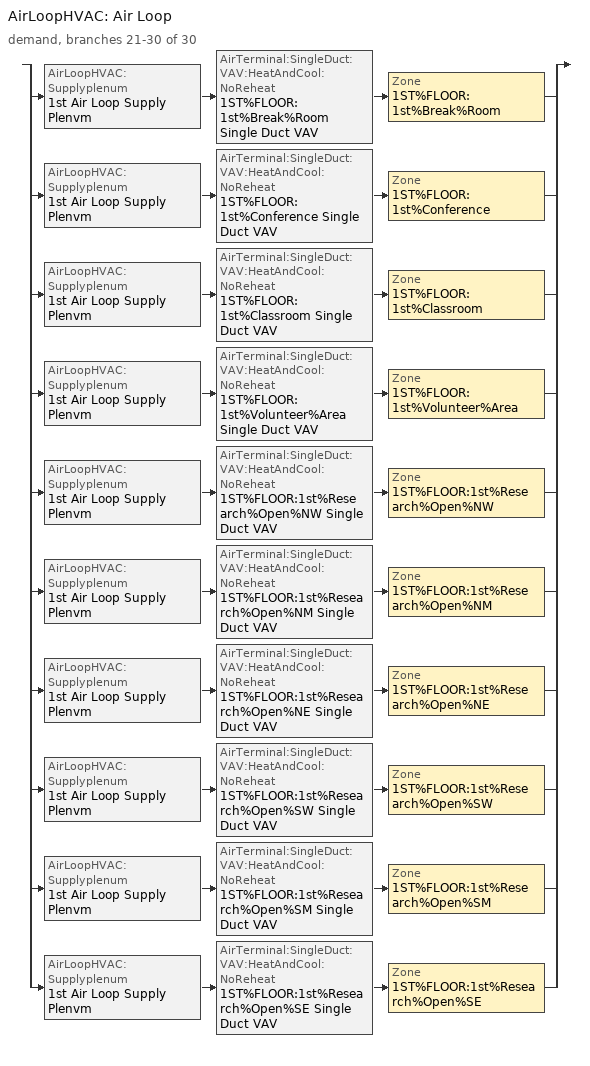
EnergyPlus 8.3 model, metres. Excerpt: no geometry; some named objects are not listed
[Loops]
AirLoopHVAC 'Air Loop'
 demand, branches 21-30 of 30: split
  | AirLoopHVAC:Supplyplenum '1st Air Loop Supply Plenvm' > AirTerminal:SingleDuct:VAV:HeatAndCool:NoReheat '1ST%FLOOR:1st%Break%Room Single Duct VAV' > Zone '1ST%FLOOR:1st%Break%Room'
  | AirLoopHVAC:Supplyplenum '1st Air Loop Supply Plenvm' > AirTerminal:SingleDuct:VAV:HeatAndCool:NoReheat '1ST%FLOOR:1st%Conference Single Duct VAV' > Zone '1ST%FLOOR:1st%Conference'
  | AirLoopHVAC:Supplyplenum '1st Air Loop Supply Plenvm' > AirTerminal:SingleDuct:VAV:HeatAndCool:NoReheat '1ST%FLOOR:1st%Classroom Single Duct VAV' > Zone '1ST%FLOOR:1st%Classroom'
  | AirLoopHVAC:Supplyplenum '1st Air Loop Supply Plenvm' > AirTerminal:SingleDuct:VAV:HeatAndCool:NoReheat '1ST%FLOOR:1st%Volunteer%Area Single Duct VAV' > Zone '1ST%FLOOR:1st%Volunteer%Area'
  | AirLoopHVAC:Supplyplenum '1st Air Loop Supply Plenvm' > AirTerminal:SingleDuct:VAV:HeatAndCool:NoReheat '1ST%FLOOR:1st%Research%Open%NW Single Duct VAV' > Zone '1ST%FLOOR:1st%Research%Open%NW'
  | AirLoopHVAC:Supplyplenum '1st Air Loop Supply Plenvm' > AirTerminal:SingleDuct:VAV:HeatAndCool:NoReheat '1ST%FLOOR:1st%Research%Open%NM Single Duct VAV' > Zone '1ST%FLOOR:1st%Research%Open%NM'
  | AirLoopHVAC:Supplyplenum '1st Air Loop Supply Plenvm' > AirTerminal:SingleDuct:VAV:HeatAndCool:NoReheat '1ST%FLOOR:1st%Research%Open%NE Single Duct VAV' > Zone '1ST%FLOOR:1st%Research%Open%NE'
  | AirLoopHVAC:Supplyplenum '1st Air Loop Supply Plenvm' > AirTerminal:SingleDuct:VAV:HeatAndCool:NoReheat '1ST%FLOOR:1st%Research%Open%SW Single Duct VAV' > Zone '1ST%FLOOR:1st%Research%Open%SW'
  | AirLoopHVAC:Supplyplenum '1st Air Loop Supply Plenvm' > AirTerminal:SingleDuct:VAV:HeatAndCool:NoReheat '1ST%FLOOR:1st%Research%Open%SM Single Duct VAV' > Zone '1ST%FLOOR:1st%Research%Open%SM'
  | AirLoopHVAC:Supplyplenum '1st Air Loop Supply Plenvm' > AirTerminal:SingleDuct:VAV:HeatAndCool:NoReheat '1ST%FLOOR:1st%Research%Open%SE Single Duct VAV' > Zone '1ST%FLOOR:1st%Research%Open%SE'
[WindowProperty:FrameAndDivider]
2: Frame Width {m}=0.0635; Frame Outside Projection {m}=0; Frame Inside Projection {m}=0; Frame Conductance {W/m2-K}=9.5; Ratio of Frame-Edge Glass Conductance to Center-Of-Glass Conductance=1; Frame Solar Absorptance=0.5; Frame Visible Absorptance=0.5; Frame Thermal Hemispherical Emissivity=0.9; Divider Type=DividedLite; Divider Width {m}=0; Number of Horizontal Dividers=0; Number of Vertical Dividers=0; Divider Outside Projection {m}=0; Divider Inside Projection {m}=0; Divider Conductance {W/m2-K}=0; Ratio of Divider-Edge Glass Conductance to Center-Of-Glass Conductance=1; Divider Solar Absorptance=0; Divider Visible Absorptance=0; Divider Thermal Hemispherical Emissivity=0.9; Outside Reveal Solar Absorptance=0.5; Inside Sill Depth {m}=0; Inside Sill Solar Absorptance=0.5; Inside Reveal Depth {m}=0; Inside Reveal Solar Absorptance=0.5
[WindowMaterial:Glazing]
2: Optical Data Type=SpectralAverage; Thickness {m}=0.003; Solar Transmittance at Normal Incidence=0.837; Front Side Solar Reflectance at Normal Incidence=0.075; Back Side Solar Reflectance at Normal Incidence=0.075; Visible Transmittance at Normal Incidence=0.898; Front Side Visible Reflectance at Normal Incidence=0.081; Back Side Visible Reflectance at Normal Incidence=0.081; Infrared Transmittance at Normal Incidence=0; Front Side Infrared Hemispherical Emissivity=0.84; Back Side Infrared Hemispherical Emissivity=0.84; Conductivity {W/m-K}=0.9; Dirt Correction Factor for Solar and Visible Transmittance=1
[AirLoopHVAC:Supplyplenum]
1st Air Loop Supply Plenvm: Zone=1st%Plenvm:1st%Plenvm
[ZoneControl:Thermostat] Control Type Schedule=HVACTemplate-Always 4
Name | Zone or ZoneList | Control 1
1ST%FLOOR:1st%Conference Thermostat | 1ST%FLOOR:1st%Conference | 1ST%FLOOR:1st%Conference Thermostat Dual SP Control
1ST%FLOOR:1st%Research%Open%NE Thermostat | 1ST%FLOOR:1st%Research%Open%NE | 1ST%FLOOR:1st%Research%Open%NE Thermostat Dual SP Control
1ST%FLOOR:1st%Classroom Thermostat | 1ST%FLOOR:1st%Classroom | 1ST%FLOOR:1st%Classroom Thermostat Dual SP Control
1ST%FLOOR:1st%Research%Open%NW Thermostat | 1ST%FLOOR:1st%Research%Open%NW | 1ST%FLOOR:1st%Research%Open%NW Thermostat Dual SP Control
1ST%FLOOR:1st%Research%Open%NM Thermostat | 1ST%FLOOR:1st%Research%Open%NM | 1ST%FLOOR:1st%Research%Open%NM Thermostat Dual SP Control
1ST%FLOOR:1st%Break%Room Thermostat | 1ST%FLOOR:1st%Break%Room | 1ST%FLOOR:1st%Break%Room Thermostat Dual SP Control
1ST%FLOOR:1st%Volunteer%Area Thermostat | 1ST%FLOOR:1st%Volunteer%Area | 1ST%FLOOR:1st%Volunteer%Area Thermostat Dual SP Control
1ST%FLOOR:1st%Research%Open%SW Thermostat | 1ST%FLOOR:1st%Research%Open%SW | 1ST%FLOOR:1st%Research%Open%SW Thermostat Dual SP Control
1ST%FLOOR:1st%Research%Open%SM Thermostat | 1ST%FLOOR:1st%Research%Open%SM | 1ST%FLOOR:1st%Research%Open%SM Thermostat Dual SP Control
1ST%FLOOR:1st%Research%Open%SE Thermostat | 1ST%FLOOR:1st%Research%Open%SE | 1ST%FLOOR:1st%Research%Open%SE Thermostat Dual SP Control
[Sizing:Zone] Zone Cooling Design Supply Air Temperature Input Method=SupplyAirTemperature; Zone Cooling Design Supply Air Temperature {C}=14; Zone Heating Design Supply Air Temperature Input Method=SupplyAirTemperature; Zone Heating Design Supply Air Temperature {C}=40; Zone Heating Design Supply Air Humidity Ratio {kgWater/kgDryAir}=0.008; Design Specification Outdoor Air Object=OAReq; Cooling Design Air Flow Method=DesignDay; Cooling Design Air Flow Rate {m3/s}=0; Cooling Minimum Air Flow per Zone Floor Area {m3/s-m2}=0.000762; Cooling Minimum Air Flow {m3/s}=0; Cooling Minimum Air Flow Fraction=0; Heating Design Air Flow Method=DesignDay; Heating Design Air Flow Rate {m3/s}=0; Heating Maximum Air Flow per Zone Floor Area {m3/s-m2}=0.002032; Heating Maximum Air Flow {m3/s}=0.141576; Heating Maximum Air Flow Fraction=1
Name | Zone Cooling Design Supply Air Humidity Ratio {kgWater/kgDryAir} | Design Specification Zone Air Distribution Object
1ST%FLOOR:1st%Conference | 0.0085 | SZ DZAD 1ST%FLOOR:1st%Conference
1ST%FLOOR:1st%Classroom | 0.0085 | SZ DZAD 1ST%FLOOR:1st%Classroom
1ST%FLOOR:1st%Break%Room | 0.008 | SZ DZAD 1ST%FLOOR:1st%Break%Room
1ST%FLOOR:1st%Volunteer%Area | 0.008 | SZ DZAD 1ST%FLOOR:1st%Volunteer%Area
1ST%FLOOR:1st%Research%Open%NE | 0.008 | SZ DZAD 1ST%FLOOR:1st%Research%Open%NE
1ST%FLOOR:1st%Research%Open%NW | 0.008 | SZ DZAD 1ST%FLOOR:1st%Research%Open%NW
1ST%FLOOR:1st%Research%Open%NM | 0.008 | SZ DZAD 1ST%FLOOR:1st%Research%Open%NM
1ST%FLOOR:1st%Research%Open%SW | 0.008 | SZ DZAD 1ST%FLOOR:1st%Research%Open%SW
1ST%FLOOR:1st%Research%Open%SM | 0.008 | SZ DZAD 1ST%FLOOR:1st%Research%Open%SM
1ST%FLOOR:1st%Research%Open%SE | 0.008 | SZ DZAD 1ST%FLOOR:1st%Research%Open%SE
[DesignSpecification:ZoneAirDistribution] Zone Air Distribution Effectiveness in Cooling Mode=1; Zone Air Distribution Effectiveness in Heating Mode=1
SZ DZAD 1ST%FLOOR:1st%Conference; SZ DZAD 1ST%FLOOR:1st%Classroom; SZ DZAD 1ST%FLOOR:1st%Break%Room; SZ DZAD 1ST%FLOOR:1st%Volunteer%Area; SZ DZAD 1ST%FLOOR:1st%Research%Open%NE; SZ DZAD 1ST%FLOOR:1st%Research%Open%NW; SZ DZAD 1ST%FLOOR:1st%Research%Open%NM; SZ DZAD 1ST%FLOOR:1st%Research%Open%SW; SZ DZAD 1ST%FLOOR:1st%Research%Open%SM; SZ DZAD 1ST%FLOOR:1st%Research%Open%SE
[Zone equipment]
1ST%FLOOR:1st%Break%Room: 1ST%FLOOR:1st%Break%Room Single Duct VAV
1ST%FLOOR:1st%Conference: 1ST%FLOOR:1st%Conference Single Duct VAV
1ST%FLOOR:1st%Classroom: 1ST%FLOOR:1st%Classroom Single Duct VAV
1ST%FLOOR:1st%Volunteer%Area: 1ST%FLOOR:1st%Volunteer%Area Single Duct VAV
1ST%FLOOR:1st%Research%Open%SE: 1ST%FLOOR:1st%Research%Open%SE Single Duct VAV
1ST%FLOOR:1st%Research%Open%SM: 1ST%FLOOR:1st%Research%Open%SM Single Duct VAV
1ST%FLOOR:1st%Research%Open%SW: 1ST%FLOOR:1st%Research%Open%SW Single Duct VAV
1ST%FLOOR:1st%Research%Open%NE: 1ST%FLOOR:1st%Research%Open%NE Single Duct VAV
1ST%FLOOR:1st%Research%Open%NM: 1ST%FLOOR:1st%Research%Open%NM Single Duct VAV
1ST%FLOOR:1st%Research%Open%NW: 1ST%FLOOR:1st%Research%Open%NW Single Duct VAV
[DesignSpecification:OutdoorAir]
OAReq: Outdoor Air Method=AirChanges/Hour; Outdoor Air Flow Air Changes per Hour=3; Outdoor Air Flow Rate Fraction Schedule=OAFrac Schedule
[ThermostatSetpoint:DualSetpoint]
Name | Heating Setpoint Temperature Schedule | Cooling Setpoint Temperature Schedule
1ST%FLOOR:1st%Conference Thermostat Dual SP Control | ZoneHeatingSetpoint_1stFloor1stCof | ZoneCoolingSetpoint_1stFloor1stCof
1ST%FLOOR:1st%Research%Open%NE Thermostat Dual SP Control | ZoneHeatingSetpoint_1stFloor1stOpenNE | ZoneCoolingSetpoint_1stFloor1stOpenNE
1ST%FLOOR:1st%Classroom Thermostat Dual SP Control | ZoneHeatingSetpoint_1stFloor1stCls | ZoneCoolingSetpoint_1stFloor1stCls
1ST%FLOOR:1st%Research%Open%NW Thermostat Dual SP Control; 1ST%FLOOR:1st%Break%Room Thermostat Dual SP Control | ZoneHeatingSetpoint_1stFloor1stOpenNW | ZoneCoolingSetpoint_1stFloor1stOpenNW
1ST%FLOOR:1st%Research%Open%NM Thermostat Dual SP Control | ZoneHeatingSetpoint_1stFloor1stOpenNM | ZoneCoolingSetpoint_1stFloor1stOpenNM
1ST%FLOOR:1st%Volunteer%Area Thermostat Dual SP Control | ZoneHeatingSetpoint_1stFloor1stVol | ZoneCoolingSetpoint_1stFloor1stVol
1ST%FLOOR:1st%Research%Open%SW Thermostat Dual SP Control | ZoneHeatingSetpoint_1stFloor1stOpenSW | ZoneCoolingSetpoint_1stFloor1stOpenSW
1ST%FLOOR:1st%Research%Open%SM Thermostat Dual SP Control | ZoneHeatingSetpoint_1stFloor1stOpenSM | ZoneCoolingSetpoint_1stFloor1stOpenSM
1ST%FLOOR:1st%Research%Open%SE Thermostat Dual SP Control | ZoneHeatingSetpoint_1stFloor1stOpenSE | ZoneCoolingSetpoint_1stFloor1stOpenSE
[AirTerminal:SingleDuct:VAV:HeatAndCool:NoReheat] Availability Schedule=2; Maximum Air Flow Rate {m3/s}=autosize; Zone Minimum Air Flow Fraction=0.05
1ST%FLOOR:1st%Break%Room Single Duct VAV; 1ST%FLOOR:1st%Conference Single Duct VAV; 1ST%FLOOR:1st%Classroom Single Duct VAV; 1ST%FLOOR:1st%Volunteer%Area Single Duct VAV; 1ST%FLOOR:1st%Research%Open%SE Single Duct VAV; 1ST%FLOOR:1st%Research%Open%SM Single Duct VAV; 1ST%FLOOR:1st%Research%Open%SW Single Duct VAV; 1ST%FLOOR:1st%Research%Open%NE Single Duct VAV; 1ST%FLOOR:1st%Research%Open%NM Single Duct VAV; 1ST%FLOOR:1st%Research%Open%NW Single Duct VAV
[Schedule:Compact]
HVACTemplate-Always 4: Through: 12/31, For: AllDays, Until: 24:00, 4
2: Through: 12/31, For: AllDays, Until: 24:00, 1
OAFrac Schedule: Through: 12/31, For: Weekdays SummerDesignDay WinterDesignDay, Until: 08:00, 0, Until: 18:00, 1, Until: 24:00, 0, For: Weekends AllOtherDays, Until: 24:00, 0
ZoneHeatingSetpoint_1stFloor1stCof; ZoneCoolingSetpoint_1stFloor1stCof; ZoneHeatingSetpoint_1stFloor1stOpenNE; ZoneCoolingSetpoint_1stFloor1stOpenNE; ZoneHeatingSetpoint_1stFloor1stCls; ZoneCoolingSetpoint_1stFloor1stCls; ZoneHeatingSetpoint_1stFloor1stOpenNW; ZoneCoolingSetpoint_1stFloor1stOpenNW; ZoneHeatingSetpoint_1stFloor1stOpenNM; ZoneCoolingSetpoint_1stFloor1stOpenNM; ZoneHeatingSetpoint_1stFloor1stVol; ZoneCoolingSetpoint_1stFloor1stVol; ZoneHeatingSetpoint_1stFloor1stOpenSW; ZoneCoolingSetpoint_1stFloor1stOpenSW; ZoneHeatingSetpoint_1stFloor1stOpenSM; ZoneCoolingSetpoint_1stFloor1stOpenSM; ZoneHeatingSetpoint_1stFloor1stOpenSE; ZoneCoolingSetpoint_1stFloor1stOpenSE: Through: 31 Dec, For: allDays, Until: 24:00, 22
